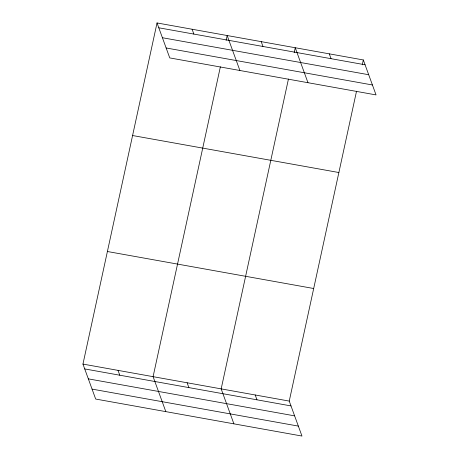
<?xml version="1.0" encoding="UTF-8"?>
<svg xmlns="http://www.w3.org/2000/svg" width="459" height="459" viewBox="0 0 459 459"><rect width="100%" height="100%" fill="white"/><g stroke="black" fill="none" stroke-linecap="round" stroke-linejoin="round"><path stroke-width="0.69" d="M356.528 91.221L289.245 401.086L301.97 436.05L95.679 399.049L82.953 364.085L157.03 22.95L363.321 59.951L376.047 94.915L169.755 57.914L157.03 22.95M220.377 66.802L153.094 376.661L165.819 411.631M226.109 40.392L227.165 35.532L239.896 70.497M288.453 79.011L221.169 388.876L233.895 423.841M294.19 52.607L295.246 47.742L307.972 82.706M362.266 64.817L363.321 59.951M158.791 27.787L365.083 64.788M162.406 37.73L368.703 74.731M166.135 47.971L372.427 84.972M132.582 135.525L338.874 172.527M107.4 251.509L313.692 288.51M82.953 364.085L289.245 401.086M84.714 368.921L291.006 405.922M88.335 378.864L294.626 415.865M92.058 389.106L298.356 426.107M329.281 53.846L331.042 58.683M261.205 41.637L262.967 46.474M192.097 29.238L193.859 34.081M255.21 394.981L256.971 399.818M187.129 382.772L188.89 387.608M118.02 370.373L119.782 375.215"/></g></svg>
